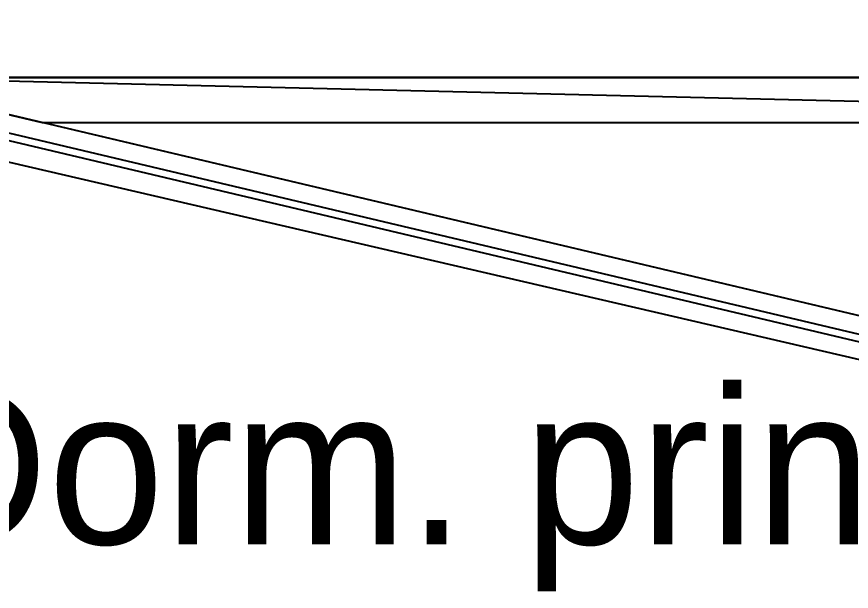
# Model space of a CAD drawing. Header units: feet. Extents: x -84 to 198, y -22 to 181.
# Drawn here: x 122.72 to 129.14, y 105.42 to 109.83 of the extents above; entities that cross this region are included whole.
import ezdxf
from ezdxf.enums import TextEntityAlignment as Align

# ---------------------------------------------------------------- set-up
doc = ezdxf.new("R2010")
doc.units = ezdxf.units.FT
for name, color, linetype in [('A-AREA-UNIDAD', 30, 'CONTINUOUS'), ('A-LINEA', 7, 'CONTINUOUS'), ('A-MURO-CONCRETO', 8, 'CONTINUOUS'), ('A-NOMBRE-ESPACIO', 2, 'CONTINUOUS')]:
    doc.layers.add(name, color=color, linetype=linetype)

msp = doc.modelspace()

# ---------------------------------------------------------------- linework, layer by layer
at = {"layer": 'A-AREA-UNIDAD'}
msp.add_lwpolyline([(135.92, 108.3733), (135.28, 105.7244), (134.272, 105.6889), (134.16, 106.0444), (121.52, 108.9778), (121.312, 109.3333), (121.312, 110.2933), (121.6, 111.4133), (114.608, 113.0133)], dxfattribs=at)
at = {"layer": 'A-LINEA'}
for p, q in [((134.4267, 106.1511), (121.5867, 109.1911)), ((121.6267, 109.1244), (134.4133, 106.0978))]:
    msp.add_line(p, q, dxfattribs=at)
msp.add_lwpolyline([(121.4533, 109.3644), (122.1467, 112.2844), (135.96, 109.0178), (135.2667, 106.0978), (121.4533, 109.3644)], dxfattribs=at)
at = {"layer": 'A-MURO-CONCRETO'}
for points in [[(122.1467, 112.2844), (134.4933, 109.3644), (121.4533, 109.3644), (122.1467, 112.2844), (122.1467, 112.2844)], [(121.4533, 109.3644), (122.92, 109.0178), (135.96, 109.0178), (121.4533, 109.3644)], [(121.4533, 109.3644), (134.4933, 109.3644), (135.96, 109.0178), (121.4533, 109.3644), (121.4533, 109.3644)], [(122.92, 109.0178), (135.96, 109.0178), (135.2667, 106.0978), (122.92, 109.0178), (122.92, 109.0178)]]:
    msp.add_lwpolyline(points, dxfattribs=at)

# ---------------------------------------------------------------- texts
at = {"layer": 'A-NOMBRE-ESPACIO'}
msp.add_text('Dorm. principal', height=1.2, dxfattribs=at).set_placement((127.2, 105.7778), align=Align.CENTER)

doc.saveas('drawing.dxf')
